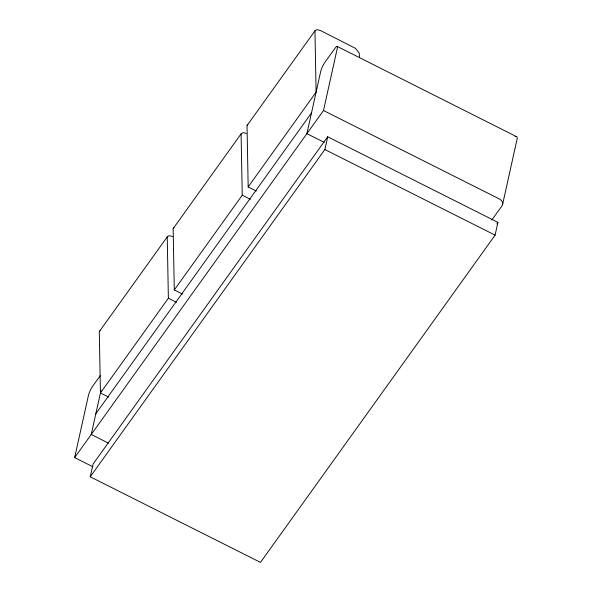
<?xml version="1.0" encoding="UTF-8"?>
<svg xmlns="http://www.w3.org/2000/svg" width="592" height="592" viewBox="0 0 592 592"><rect width="100%" height="100%" fill="white"/><g stroke="black" fill="none" stroke-linecap="round" stroke-linejoin="round"><path stroke-width="0.89" d="M502.541 204.728L517.304 138.121L516.897 136.848L337.233 46.428M172.487 236.46L169.216 235.66L167.233 236.874L99.293 331.631L100.433 392.992L108.58 397.084M167.233 236.874L168.372 298.235L100.433 392.992M246.353 133.422L243.083 132.623L241.099 133.844L173.153 228.616L174.292 289.969L182.44 294.061M241.099 133.844L242.239 195.197L174.292 289.969M359.581 57.372L359.211 53.073L355.548 48.381L320.213 30.399L316.942 29.6L314.959 30.821L247.027 125.578L248.166 186.931L256.314 191.031M314.959 30.821L316.098 92.174L248.166 186.931M92.811 466.748L74.651 457.616L88.445 395.389A7.674 1.532 -63.3 0 1 93.062 385.644L100.425 375.476M101.032 390.283L91.235 434.476L108.573 443.193M90.243 476.797L93.077 464.032L327.702 136.774L497.931 222.377L495.104 235.142L260.48 562.4L90.243 476.797L324.867 149.539L327.702 136.774M74.651 457.616L323.491 110.519L337.292 48.292A7.674 1.532 -63.3 0 0 335.842 47.168L325.311 61.686A7.674 1.532 -63.3 0 0 320.701 71.432L306.9 133.659L324.238 142.376M95.837 413.734L311.503 112.917M491.834 220.024L501.964 205.89A6.394 4.921 12.5 0 0 499.33 198.942L323.491 110.519M496.858 223.88L497.931 222.377M247.027 125.578L247.796 124.727M173.153 228.616L173.922 227.765M99.293 331.631L100.063 330.787M516.564 136.604L515.062 136.375M324.867 149.539L495.104 235.142M242.239 195.197L250.386 199.289M168.372 298.235L176.512 302.327"/></g></svg>
